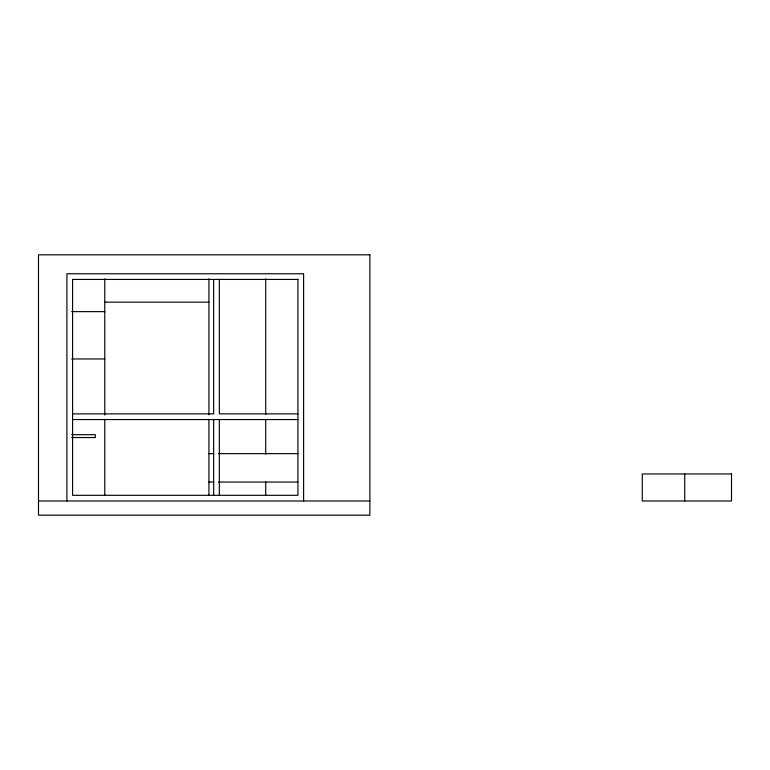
<?xml version="1.0" encoding="UTF-8"?>
<svg xmlns="http://www.w3.org/2000/svg" width="770" height="770" viewBox="0 0 770 770"><rect width="100%" height="100%" fill="white"/><g stroke="black" fill="none" stroke-linecap="round" stroke-linejoin="round"><path stroke-width="1.16" d="M104.778 302.158L208.92 302.158M71.639 311.629L104.778 311.629M71.639 358.964L104.778 358.964M72.582 413.875L213.656 413.875L213.656 279.433M297.923 413.875L219.334 413.875L219.334 279.433M72.582 419.554L297.923 419.554M71.639 434.704L95.307 434.704L95.307 437.543L71.639 437.543M208.92 453.646L213.733 453.646M218.536 453.646L297.894 453.646M208.92 482.049L213.733 482.049M218.536 482.049L297.894 482.049M38.5 500.981L369.879 500.981M684.732 473.964L684.732 500.981M303.601 500.981L303.601 273.754L66.903 273.754L66.903 500.981M265.727 278.836L265.727 414.52M265.727 419.323L265.727 454.146M265.727 481.77L265.727 494.975M219.334 419.554L219.334 495.303M213.656 419.554L213.656 495.303M208.92 278.836L208.92 414.741M208.92 419.323L208.92 494.994M104.778 278.836L104.778 415.059M104.778 419.323L104.778 495.014M369.879 254.812L38.5 254.812L38.5 515.188L369.879 515.188L369.879 254.812M297.923 279.433L72.582 279.433L72.582 495.303L297.923 495.303L297.923 279.433M731.5 473.964L642.286 473.964L642.286 500.981L731.5 500.981L731.5 473.964"/></g></svg>
